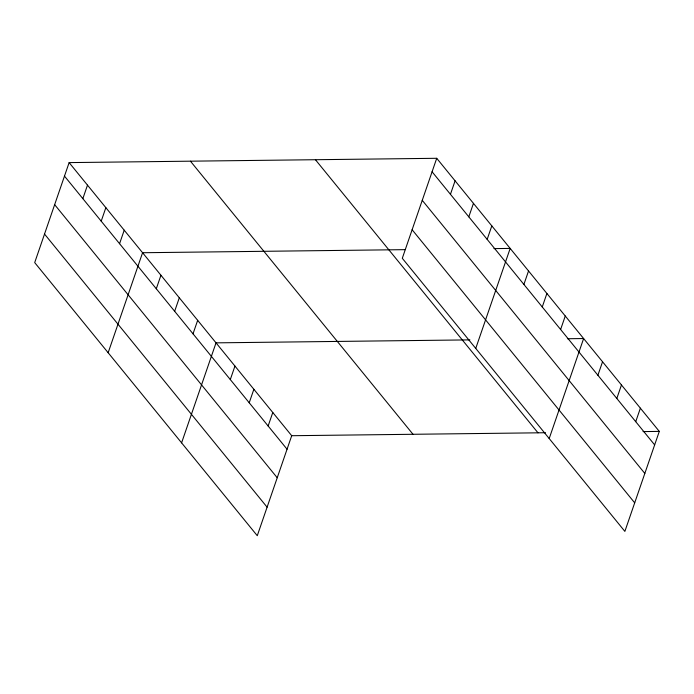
<?xml version="1.0" encoding="UTF-8"?>
<svg xmlns="http://www.w3.org/2000/svg" width="694" height="694" viewBox="0 0 694 694"><rect width="100%" height="100%" fill="white"/><g stroke="black" fill="none" stroke-linecap="round" stroke-linejoin="round"><path stroke-width="1.04" d="M69.131 162.604L34.7 262.601L257.274 535.707L291.706 435.711L69.131 162.604L436.726 158.293L659.3 431.399L624.869 531.396L402.294 258.289L436.726 158.293M82.846 198.631L87.496 185.142M101.211 221.169L105.852 207.671M119.568 243.698L124.217 230.2M108.151 352.726L142.582 252.729L405.114 249.649M156.297 288.756L160.939 275.266M174.654 311.294L179.304 297.795M193.019 333.823L197.669 320.324M181.594 442.85L216.025 342.853L469.899 339.878M230.304 379.566L234.945 366.068M249.215 402.78L253.865 389.282M268.136 425.995L272.785 412.496M450.441 194.32L455.091 180.822M468.806 216.849L473.455 203.351M487.171 239.378L491.812 225.888M475.746 348.414L510.177 248.417L493.928 248.608M523.892 284.445L528.542 270.946M542.257 306.974L546.898 293.475M560.613 329.503L565.263 316.013M549.197 438.539L583.628 338.542L567.38 338.733M597.898 375.246L602.548 361.756M616.819 398.46L621.46 384.97M635.739 421.674L640.38 408.185M291.706 435.711L545.571 432.735M643.052 431.59L659.3 431.399M432.084 171.782L654.65 444.889M422.256 200.332L644.821 473.438M412.123 229.74L634.698 502.846M315.423 159.715L537.989 432.822M190.442 161.182L413.008 434.288M64.481 176.103L287.056 449.209M54.653 204.652L277.227 477.75M44.529 234.06L267.103 507.167"/></g></svg>
